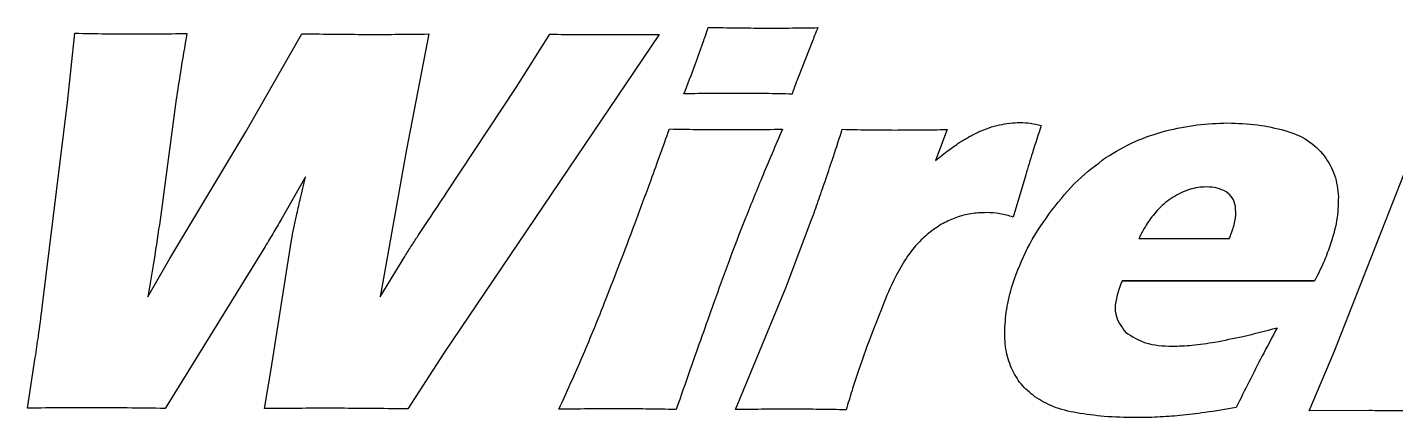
# Model space of a CAD drawing. Header units: millimetres. Extents: x 5 to 293, y 5 to 302.
# Drawn here: x 129.11 to 154.69, y 28.71 to 36 of the extents above; entities that cross this region are included whole.
import ezdxf

# ---------------------------------------------------------------- set-up
doc = ezdxf.new("R2010")
doc.units = ezdxf.units.MM
doc.layers.get('0').update_dxf_attribs({"linetype": 'CONTINUOUS'})

msp = doc.modelspace()

# ---------------------------------------------------------------- linework, layer by layer
for p, q in [((129.862, 34.594), (130.001, 35.886)), ((133.196, 34.049), (134.242, 35.877)), ((136.616, 35.873), (136.202, 33.714)), ((140.924, 35.864), (136.898, 29.913)), ((138.247, 34.874), (138.879, 35.868)), ((143.781, 35.725), (143.533, 35.089)), ((136.948, 32.908), (138.247, 34.874)), ((129.389, 30.764), (129.862, 34.594)), ((131.896, 34.657), (131.621, 32.59)), ((131.777, 31.682), (133.196, 34.049)), ((146.31, 34.089), (146.091, 33.51)), ((153.543, 29.941), (155.052, 33.772)), ((136.202, 33.714), (135.71, 30.967)), ((134.31, 33.205), (133.859, 32.412)), ((147.777, 33.245), (147.543, 32.455)), ((143.288, 31.136), (143.786, 32.442)), ((133.665, 29.581), (134.05, 32.027)), ((151.58, 32.047), (149.888, 32.05)), ((133.536, 31.874), (131.686, 28.883)), ((135.71, 30.967), (136.168, 31.72)), ((131.363, 30.965), (131.777, 31.682)), ((142.351, 28.861), (143.288, 31.136)), ((153.074, 28.839), (153.543, 29.941)), ((129.111, 28.888), (129.259, 29.831)), ((136.898, 29.913), (136.224, 28.873)), ((133.542, 28.879), (133.665, 29.581)), ((154.19, 28.842), (153.074, 28.839))]:
    msp.add_line(p, q)
msp.add_lwpolyline([(153.175, 31.264), (149.579, 31.267)], close=True)
for points, knots in [([(130.001, 35.886), (130.195, 35.883), (130.543, 35.877), (130.891, 35.875), (131.044, 35.874)], [0, 0, 0, 0, 0.0582523, 0.1043568, 0.1043568, 0.1043568, 0.1043568]), ([(131.044, 35.874), (131.207, 35.874), (131.557, 35.874), (131.907, 35.879), (132.095, 35.882)], [0, 0, 0, 0, 0.0488488, 0.105062, 0.105062, 0.105062, 0.105062]), ([(132.095, 35.882), (132.052, 35.641), (131.981, 35.233), (131.921, 34.824), (131.896, 34.657)], [0, 0, 0, 0, 0.0734514, 0.1241246, 0.1241246, 0.1241246, 0.1241246]), ([(134.242, 35.877), (134.457, 35.874), (134.852, 35.868), (135.248, 35.866), (135.428, 35.865)], [0, 0, 0, 0, 0.064612, 0.118627, 0.118627, 0.118627, 0.118627]), ([(135.428, 35.865), (135.615, 35.865), (136.011, 35.865), (136.407, 35.87), (136.616, 35.873)], [0, 0, 0, 0, 0.0561145, 0.1188195, 0.1188195, 0.1188195, 0.1188195]), ([(138.879, 35.868), (139.067, 35.866), (139.408, 35.863), (139.749, 35.861), (139.902, 35.861)], [0, 0, 0, 0, 0.0564917, 0.1023093, 0.1023093, 0.1023093, 0.1023093]), ([(139.902, 35.861), (140.063, 35.861), (140.404, 35.86), (140.744, 35.863), (140.924, 35.864)], [0, 0, 0, 0, 0.0483436, 0.102157, 0.102157, 0.102157, 0.102157]), ([(141.746, 35.718), (141.76, 35.759), (141.791, 35.851), (141.82, 35.943), (141.836, 35.995)], [0, 0, 0, 0, 0.01268721, 0.02908624, 0.02908624, 0.02908624, 0.02908624]), ([(141.836, 35.995), (142.025, 35.992), (142.371, 35.986), (142.717, 35.984), (142.874, 35.983)], [0, 0, 0, 0, 0.0567979, 0.1037638, 0.1037638, 0.1037638, 0.1037638]), ([(142.874, 35.983), (143.055, 35.983), (143.395, 35.983), (143.734, 35.988), (143.892, 35.991)], [0, 0, 0, 0, 0.0544454, 0.1018898, 0.1018898, 0.1018898, 0.1018898]), ([(143.892, 35.991), (143.871, 35.942), (143.833, 35.854), (143.797, 35.765), (143.781, 35.725)], [0, 0, 0, 0, 0.01589478, 0.0288913, 0.0288913, 0.0288913, 0.0288913]), ([(141.386, 34.755), (141.457, 34.937), (141.582, 35.256), (141.697, 35.579), (141.746, 35.718)], [0, 0, 0, 0, 0.0584661, 0.1028623, 0.1028623, 0.1028623, 0.1028623]), ([(143.533, 35.089), (143.512, 35.037), (143.467, 34.925), (143.428, 34.812), (143.407, 34.751)], [0, 0, 0, 0, 0.01678254, 0.0360932, 0.0360932, 0.0360932, 0.0360932]), ([(142.436, 34.763), (142.268, 34.763), (141.918, 34.763), (141.568, 34.758), (141.386, 34.755)], [0, 0, 0, 0, 0.0503432, 0.104966, 0.104966, 0.104966, 0.104966]), ([(143.407, 34.751), (143.242, 34.754), (142.918, 34.761), (142.594, 34.762), (142.436, 34.763)], [0, 0, 0, 0, 0.04949118, 0.0970981, 0.0970981, 0.0970981, 0.0970981]), ([(140.467, 32.326), (140.569, 32.601), (140.788, 33.191), (141.001, 33.783), (141.114, 34.099)], [0, 0, 0, 0, 0.0879661, 0.1887557, 0.1887557, 0.1887557, 0.1887557]), ([(141.114, 34.099), (141.313, 34.096), (141.668, 34.09), (142.023, 34.088), (142.178, 34.087)], [0, 0, 0, 0, 0.0597844, 0.1063997, 0.1063997, 0.1063997, 0.1063997]), ([(142.178, 34.087), (142.326, 34.087), (142.676, 34.088), (143.026, 34.092), (143.228, 34.095)], [0, 0, 0, 0, 0.044478, 0.1050457, 0.1050457, 0.1050457, 0.1050457]), ([(143.228, 34.095), (143.098, 33.792), (142.855, 33.228), (142.626, 32.658), (142.519, 32.394)], [0, 0, 0, 0, 0.0988396, 0.1843048, 0.1843048, 0.1843048, 0.1843048]), ([(144.039, 33.165), (144.086, 33.305), (144.19, 33.613), (144.291, 33.923), (144.346, 34.093)], [0, 0, 0, 0, 0.04419651, 0.09771045, 0.09771045, 0.09771045, 0.09771045]), ([(144.346, 34.093), (144.531, 34.089), (144.858, 34.083), (145.185, 34.081), (145.327, 34.08)], [0, 0, 0, 0, 0.05538998, 0.09813109, 0.09813109, 0.09813109, 0.09813109]), ([(145.327, 34.08), (145.48, 34.081), (145.808, 34.081), (146.136, 34.086), (146.31, 34.089)], [0, 0, 0, 0, 0.04586578, 0.0983235, 0.0983235, 0.0983235, 0.0983235]), ([(146.534, 33.845), (146.591, 33.881), (146.708, 33.954), (146.832, 34.014), (146.895, 34.044)], [0, 0, 0, 0, 0.02024264, 0.04125337, 0.04125337, 0.04125337, 0.04125337]), ([(146.895, 34.044), (146.959, 34.072), (147.086, 34.126), (147.219, 34.16), (147.284, 34.176)], [0, 0, 0, 0, 0.02097462, 0.04118524, 0.04118524, 0.04118524, 0.04118524]), ([(147.284, 34.176), (147.349, 34.189), (147.477, 34.214), (147.608, 34.217), (147.674, 34.219)], [0, 0, 0, 0, 0.01972278, 0.03923347, 0.03923347, 0.03923347, 0.03923347]), ([(147.674, 34.219), (147.737, 34.217), (147.87, 34.211), (147.999, 34.182), (148.067, 34.167)], [0, 0, 0, 0, 0.01910963, 0.0397161, 0.0397161, 0.0397161, 0.0397161]), ([(148.067, 34.167), (148.01, 33.997), (147.909, 33.691), (147.818, 33.382), (147.777, 33.245)], [0, 0, 0, 0, 0.05360995, 0.09670319, 0.09670319, 0.09670319, 0.09670319]), ([(149.274, 33.565), (149.453, 33.674), (149.806, 33.888), (150.202, 34.007), (150.397, 34.065)], [0, 0, 0, 0, 0.0624928, 0.123361, 0.123361, 0.123361, 0.123361]), ([(149.274, 33.565), (149.453, 33.674), (149.806, 33.888), (150.202, 34.007), (150.397, 34.065)], [0, 0, 0, 0, 0.0624928, 0.123361, 0.123361, 0.123361, 0.123361]), ([(150.397, 34.065), (150.591, 34.108), (150.971, 34.192), (151.36, 34.205), (151.551, 34.211)], [0, 0, 0, 0, 0.0593295, 0.1164817, 0.1164817, 0.1164817, 0.1164817]), ([(150.397, 34.065), (150.591, 34.108), (150.971, 34.192), (151.36, 34.205), (151.551, 34.211)], [0, 0, 0, 0, 0.0593295, 0.1164817, 0.1164817, 0.1164817, 0.1164817]), ([(151.551, 34.211), (151.738, 34.206), (152.099, 34.196), (152.451, 34.113), (152.62, 34.073)], [0, 0, 0, 0, 0.0560644, 0.1080351, 0.1080351, 0.1080351, 0.1080351]), ([(151.551, 34.211), (151.738, 34.206), (152.099, 34.196), (152.451, 34.113), (152.62, 34.073)], [0, 0, 0, 0, 0.0560644, 0.1080351, 0.1080351, 0.1080351, 0.1080351]), ([(152.62, 34.073), (152.769, 34.022), (153.055, 33.924), (153.26, 33.703), (153.358, 33.597)], [0, 0, 0, 0, 0.04659808, 0.08903219, 0.08903219, 0.08903219, 0.08903219]), ([(152.62, 34.073), (152.769, 34.022), (153.055, 33.924), (153.26, 33.703), (153.358, 33.597)], [0, 0, 0, 0, 0.04659808, 0.08903219, 0.08903219, 0.08903219, 0.08903219]), ([(146.091, 33.51), (146.173, 33.576), (146.317, 33.693), (146.469, 33.799), (146.534, 33.845)], [0, 0, 0, 0, 0.03173858, 0.05556964, 0.05556964, 0.05556964, 0.05556964]), ([(148.265, 32.586), (148.421, 32.78), (148.717, 33.149), (149.095, 33.431), (149.274, 33.565)], [0, 0, 0, 0, 0.0743024, 0.1411517, 0.1411517, 0.1411517, 0.1411517]), ([(148.265, 32.586), (148.421, 32.78), (148.717, 33.149), (149.095, 33.431), (149.274, 33.565)], [0, 0, 0, 0, 0.0743024, 0.1411517, 0.1411517, 0.1411517, 0.1411517]), ([(153.358, 33.597), (153.432, 33.481), (153.581, 33.247), (153.608, 32.971), (153.622, 32.833)], [0, 0, 0, 0, 0.04089759, 0.08192524, 0.08192524, 0.08192524, 0.08192524]), ([(153.358, 33.597), (153.432, 33.481), (153.581, 33.247), (153.608, 32.971), (153.622, 32.833)], [0, 0, 0, 0, 0.04089759, 0.08192524, 0.08192524, 0.08192524, 0.08192524]), ([(134.142, 32.48), (134.164, 32.58), (134.219, 32.822), (134.276, 33.063), (134.31, 33.205)], [0, 0, 0, 0, 0.03055948, 0.07446656, 0.07446656, 0.07446656, 0.07446656]), ([(143.786, 32.442), (143.829, 32.562), (143.914, 32.802), (143.997, 33.043), (144.039, 33.165)], [0, 0, 0, 0, 0.03790435, 0.07653671, 0.07653671, 0.07653671, 0.07653671]), ([(151.153, 33.017), (151.1, 33.015), (150.994, 33.011), (150.891, 32.983), (150.838, 32.969)], [0, 0, 0, 0, 0.01559063, 0.03186546, 0.03186546, 0.03186546, 0.03186546]), ([(151.52, 32.929), (151.466, 32.955), (151.35, 33.009), (151.221, 33.014), (151.153, 33.017)], [0, 0, 0, 0, 0.01780259, 0.03813999, 0.03813999, 0.03813999, 0.03813999]), ([(136.42, 32.114), (136.486, 32.213), (136.661, 32.479), (136.838, 32.743), (136.948, 32.908)], [0, 0, 0, 0, 0.03574459, 0.09533315, 0.09533315, 0.09533315, 0.09533315]), ([(150.53, 32.826), (150.482, 32.794), (150.387, 32.729), (150.305, 32.649), (150.264, 32.609)], [0, 0, 0, 0, 0.01734831, 0.03447379, 0.03447379, 0.03447379, 0.03447379]), ([(150.838, 32.969), (150.785, 32.951), (150.678, 32.914), (150.58, 32.856), (150.53, 32.826)], [0, 0, 0, 0, 0.01681961, 0.03404373, 0.03404373, 0.03404373, 0.03404373]), ([(151.697, 32.652), (151.683, 32.71), (151.656, 32.824), (151.564, 32.895), (151.52, 32.929)], [0, 0, 0, 0, 0.01745997, 0.03378988, 0.03378988, 0.03378988, 0.03378988]), ([(153.622, 32.833), (153.617, 32.684), (153.606, 32.371), (153.513, 32.072), (153.464, 31.915)], [0, 0, 0, 0, 0.04435391, 0.09347127, 0.09347127, 0.09347127, 0.09347127]), ([(153.622, 32.833), (153.617, 32.684), (153.606, 32.371), (153.513, 32.072), (153.464, 31.915)], [0, 0, 0, 0, 0.04435391, 0.09347127, 0.09347127, 0.09347127, 0.09347127]), ([(131.621, 32.59), (131.584, 32.344), (131.504, 31.801), (131.413, 31.26), (131.363, 30.965)], [0, 0, 0, 0, 0.0747912, 0.1645516, 0.1645516, 0.1645516, 0.1645516]), ([(147.043, 32.538), (146.944, 32.535), (146.753, 32.53), (146.57, 32.476), (146.482, 32.45)], [0, 0, 0, 0, 0.0294787, 0.05700294, 0.05700294, 0.05700294, 0.05700294]), ([(147.543, 32.455), (147.459, 32.479), (147.296, 32.527), (147.126, 32.535), (147.043, 32.538)], [0, 0, 0, 0, 0.025933, 0.05080943, 0.05080943, 0.05080943, 0.05080943]), ([(147.564, 31.304), (147.652, 31.525), (147.833, 31.98), (148.118, 32.38), (148.265, 32.586)], [0, 0, 0, 0, 0.0708917, 0.1465504, 0.1465504, 0.1465504, 0.1465504]), ([(147.564, 31.304), (147.652, 31.525), (147.833, 31.98), (148.118, 32.38), (148.265, 32.586)], [0, 0, 0, 0, 0.0708917, 0.1465504, 0.1465504, 0.1465504, 0.1465504]), ([(150.264, 32.609), (150.227, 32.569), (150.156, 32.494), (150.097, 32.41), (150.069, 32.371)], [0, 0, 0, 0, 0.01621978, 0.03076692, 0.03076692, 0.03076692, 0.03076692]), ([(151.636, 32.196), (151.662, 32.277), (151.709, 32.426), (151.701, 32.582), (151.697, 32.652)], [0, 0, 0, 0, 0.02546937, 0.04636677, 0.04636677, 0.04636677, 0.04636677]), ([(133.859, 32.412), (133.806, 32.322), (133.699, 32.143), (133.591, 31.964), (133.536, 31.874)], [0, 0, 0, 0, 0.03116206, 0.06272093, 0.06272093, 0.06272093, 0.06272093]), ([(134.05, 32.027), (134.064, 32.101), (134.092, 32.253), (134.125, 32.404), (134.142, 32.48)], [0, 0, 0, 0, 0.02276458, 0.04627506, 0.04627506, 0.04627506, 0.04627506]), ([(139.931, 30.932), (140.018, 31.153), (140.199, 31.617), (140.375, 32.083), (140.467, 32.326)], [0, 0, 0, 0, 0.071208, 0.149314, 0.149314, 0.149314, 0.149314]), ([(142.519, 32.394), (142.421, 32.143), (142.221, 31.628), (142.034, 31.108), (141.939, 30.841)], [0, 0, 0, 0, 0.0808306, 0.1657667, 0.1657667, 0.1657667, 0.1657667]), ([(146.482, 32.45), (146.397, 32.415), (146.224, 32.345), (146.072, 32.235), (145.994, 32.179)], [0, 0, 0, 0, 0.0272828, 0.05594469, 0.05594469, 0.05594469, 0.05594469]), ([(150.069, 32.371), (150.041, 32.325), (149.977, 32.221), (149.92, 32.112), (149.888, 32.05)], [0, 0, 0, 0, 0.01607502, 0.03680612, 0.03680612, 0.03680612, 0.03680612]), ([(136.168, 31.72), (136.209, 31.785), (136.293, 31.917), (136.378, 32.048), (136.42, 32.114)], [0, 0, 0, 0, 0.02322598, 0.04685014, 0.04685014, 0.04685014, 0.04685014]), ([(145.994, 32.179), (145.917, 32.113), (145.758, 31.978), (145.631, 31.812), (145.565, 31.726)], [0, 0, 0, 0, 0.03032042, 0.06257182, 0.06257182, 0.06257182, 0.06257182]), ([(151.58, 32.047), (151.591, 32.074), (151.61, 32.123), (151.628, 32.173), (151.636, 32.196)], [0, 0, 0, 0, 0.00866259, 0.01588155, 0.01588155, 0.01588155, 0.01588155]), ([(145.565, 31.726), (145.493, 31.61), (145.323, 31.336), (145.199, 31.038), (145.127, 30.865)], [0, 0, 0, 0, 0.04074822, 0.0967079, 0.0967079, 0.0967079, 0.0967079]), ([(153.464, 31.915), (153.426, 31.811), (153.342, 31.589), (153.233, 31.377), (153.175, 31.264)], [0, 0, 0, 0, 0.03320696, 0.07126381, 0.07126381, 0.07126381, 0.07126381]), ([(153.464, 31.915), (153.426, 31.811), (153.342, 31.589), (153.233, 31.377), (153.175, 31.264)], [0, 0, 0, 0, 0.03320696, 0.07126381, 0.07126381, 0.07126381, 0.07126381]), ([(147.385, 30.398), (147.398, 30.548), (147.425, 30.856), (147.517, 31.152), (147.564, 31.304)], [0, 0, 0, 0, 0.04502366, 0.09263927, 0.09263927, 0.09263927, 0.09263927]), ([(147.385, 30.398), (147.398, 30.548), (147.425, 30.856), (147.517, 31.152), (147.564, 31.304)], [0, 0, 0, 0, 0.04502366, 0.09263927, 0.09263927, 0.09263927, 0.09263927]), ([(149.579, 31.267), (149.568, 31.241), (149.549, 31.192), (149.531, 31.142), (149.523, 31.119)], [0, 0, 0, 0, 0.00835292, 0.01581314, 0.01581314, 0.01581314, 0.01581314]), ([(149.579, 31.267), (149.568, 31.241), (149.549, 31.192), (149.531, 31.142), (149.523, 31.119)], [0, 0, 0, 0, 0.00835292, 0.01581314, 0.01581314, 0.01581314, 0.01581314]), ([(149.523, 31.119), (149.473, 30.954), (149.385, 30.66), (149.562, 30.414), (149.64, 30.306)], [0, 0, 0, 0, 0.04830116, 0.08631403, 0.08631403, 0.08631403, 0.08631403]), ([(149.523, 31.119), (149.473, 30.954), (149.385, 30.66), (149.562, 30.414), (149.64, 30.306)], [0, 0, 0, 0, 0.04830116, 0.08631403, 0.08631403, 0.08631403, 0.08631403]), ([(129.259, 29.831), (129.279, 29.964), (129.326, 30.275), (129.366, 30.586), (129.389, 30.764)], [0, 0, 0, 0, 0.04041364, 0.09419982, 0.09419982, 0.09419982, 0.09419982]), ([(139.508, 29.897), (139.573, 30.051), (139.718, 30.394), (139.855, 30.741), (139.931, 30.932)], [0, 0, 0, 0, 0.0499846, 0.1118176, 0.1118176, 0.1118176, 0.1118176]), ([(141.939, 30.841), (141.794, 30.434), (141.559, 29.775), (141.329, 29.115), (141.241, 28.863)], [0, 0, 0, 0, 0.1296872, 0.2097463, 0.2097463, 0.2097463, 0.2097463]), ([(145.127, 30.865), (145.043, 30.655), (144.866, 30.21), (144.708, 29.757), (144.625, 29.518)], [0, 0, 0, 0, 0.0678065, 0.1438343, 0.1438343, 0.1438343, 0.1438343]), ([(147.507, 29.637), (147.467, 29.752), (147.381, 29.998), (147.384, 30.259), (147.385, 30.398)], [0, 0, 0, 0, 0.03648963, 0.0775949, 0.0775949, 0.0775949, 0.0775949]), ([(147.507, 29.637), (147.467, 29.752), (147.381, 29.998), (147.384, 30.259), (147.385, 30.398)], [0, 0, 0, 0, 0.03648963, 0.0775949, 0.0775949, 0.0775949, 0.0775949]), ([(149.64, 30.306), (149.761, 30.23), (150.027, 30.062), (150.342, 30.051), (150.515, 30.044)], [0, 0, 0, 0, 0.04202455, 0.09279545, 0.09279545, 0.09279545, 0.09279545]), ([(149.64, 30.306), (149.761, 30.23), (150.027, 30.062), (150.342, 30.051), (150.515, 30.044)], [0, 0, 0, 0, 0.04202455, 0.09279545, 0.09279545, 0.09279545, 0.09279545]), ([(151.314, 30.122), (151.488, 30.156), (151.878, 30.231), (152.262, 30.332), (152.475, 30.389)], [0, 0, 0, 0, 0.0531249, 0.1191851, 0.1191851, 0.1191851, 0.1191851]), ([(151.314, 30.122), (151.488, 30.156), (151.878, 30.231), (152.262, 30.332), (152.475, 30.389)], [0, 0, 0, 0, 0.0531249, 0.1191851, 0.1191851, 0.1191851, 0.1191851]), ([(152.475, 30.389), (152.383, 30.214), (152.121, 29.722), (151.871, 29.224), (151.71, 28.903)], [0, 0, 0, 0, 0.0593733, 0.1671015, 0.1671015, 0.1671015, 0.1671015]), ([(152.475, 30.389), (152.383, 30.214), (152.121, 29.722), (151.871, 29.224), (151.71, 28.903)], [0, 0, 0, 0, 0.0593733, 0.1671015, 0.1671015, 0.1671015, 0.1671015]), ([(150.515, 30.044), (150.638, 30.048), (150.906, 30.057), (151.171, 30.099), (151.314, 30.122)], [0, 0, 0, 0, 0.03694637, 0.08034465, 0.08034465, 0.08034465, 0.08034465]), ([(150.515, 30.044), (150.638, 30.048), (150.906, 30.057), (151.171, 30.099), (151.314, 30.122)], [0, 0, 0, 0, 0.03694637, 0.08034465, 0.08034465, 0.08034465, 0.08034465]), ([(139.048, 28.868), (139.135, 29.057), (139.291, 29.399), (139.441, 29.744), (139.508, 29.897)], [0, 0, 0, 0, 0.0625472, 0.1127717, 0.1127717, 0.1127717, 0.1127717]), ([(144.625, 29.518), (144.592, 29.418), (144.52, 29.199), (144.455, 28.978), (144.419, 28.857)], [0, 0, 0, 0, 0.03138855, 0.06924198, 0.06924198, 0.06924198, 0.06924198]), ([(147.947, 29.1), (147.854, 29.176), (147.672, 29.325), (147.561, 29.534), (147.507, 29.637)], [0, 0, 0, 0, 0.03545431, 0.0700041, 0.0700041, 0.0700041, 0.0700041]), ([(147.947, 29.1), (147.854, 29.176), (147.672, 29.325), (147.561, 29.534), (147.507, 29.637)], [0, 0, 0, 0, 0.03545431, 0.0700041, 0.0700041, 0.0700041, 0.0700041]), ([(148.729, 28.799), (148.58, 28.83), (148.302, 28.887), (148.059, 29.033), (147.947, 29.1)], [0, 0, 0, 0, 0.04531287, 0.08434556, 0.08434556, 0.08434556, 0.08434556]), ([(148.729, 28.799), (148.58, 28.83), (148.302, 28.887), (148.059, 29.033), (147.947, 29.1)], [0, 0, 0, 0, 0.04531287, 0.08434556, 0.08434556, 0.08434556, 0.08434556]), ([(130.402, 28.896), (130.204, 28.895), (129.774, 28.895), (129.343, 28.89), (129.111, 28.888)], [0, 0, 0, 0, 0.0594637, 0.1291074, 0.1291074, 0.1291074, 0.1291074]), ([(131.686, 28.883), (131.451, 28.886), (131.023, 28.892), (130.595, 28.895), (130.402, 28.896)], [0, 0, 0, 0, 0.0706513, 0.1283942, 0.1283942, 0.1283942, 0.1283942]), ([(134.884, 28.886), (134.672, 28.886), (134.224, 28.886), (133.777, 28.881), (133.542, 28.879)], [0, 0, 0, 0, 0.0638146, 0.1342194, 0.1342194, 0.1342194, 0.1342194]), ([(136.224, 28.873), (135.985, 28.877), (135.538, 28.883), (135.092, 28.885), (134.884, 28.886)], [0, 0, 0, 0, 0.0717991, 0.1340271, 0.1340271, 0.1340271, 0.1340271]), ([(140.194, 28.875), (140.026, 28.875), (139.644, 28.875), (139.262, 28.87), (139.048, 28.868)], [0, 0, 0, 0, 0.0504212, 0.1146045, 0.1146045, 0.1146045, 0.1146045]), ([(141.241, 28.863), (141.053, 28.866), (140.704, 28.873), (140.355, 28.875), (140.194, 28.875)], [0, 0, 0, 0, 0.0564837, 0.1046855, 0.1046855, 0.1046855, 0.1046855]), ([(143.422, 28.869), (143.25, 28.869), (142.893, 28.868), (142.536, 28.863), (142.351, 28.861)], [0, 0, 0, 0, 0.0516633, 0.1071053, 0.1071053, 0.1071053, 0.1071053]), ([(144.419, 28.857), (144.254, 28.86), (143.921, 28.867), (143.589, 28.868), (143.422, 28.869)], [0, 0, 0, 0, 0.04965329, 0.09973425, 0.09973425, 0.09973425, 0.09973425]), ([(149.823, 28.712), (149.63, 28.715), (149.263, 28.721), (148.901, 28.774), (148.729, 28.799)], [0, 0, 0, 0, 0.057909, 0.1098579, 0.1098579, 0.1098579, 0.1098579]), ([(149.823, 28.712), (149.63, 28.715), (149.263, 28.721), (148.901, 28.774), (148.729, 28.799)], [0, 0, 0, 0, 0.057909, 0.1098579, 0.1098579, 0.1098579, 0.1098579]), ([(150.657, 28.749), (150.518, 28.738), (150.24, 28.716), (149.962, 28.713), (149.823, 28.712)], [0, 0, 0, 0, 0.04185115, 0.08347203, 0.08347203, 0.08347203, 0.08347203]), ([(150.657, 28.749), (150.518, 28.738), (150.24, 28.716), (149.962, 28.713), (149.823, 28.712)], [0, 0, 0, 0, 0.04185115, 0.08347203, 0.08347203, 0.08347203, 0.08347203]), ([(151.71, 28.903), (151.517, 28.868), (151.168, 28.806), (150.815, 28.766), (150.657, 28.749)], [0, 0, 0, 0, 0.0588982, 0.1064975, 0.1064975, 0.1064975, 0.1064975]), ([(151.71, 28.903), (151.517, 28.868), (151.168, 28.806), (150.815, 28.766), (150.657, 28.749)], [0, 0, 0, 0, 0.0588982, 0.1064975, 0.1064975, 0.1064975, 0.1064975]), ([(155.179, 28.835), (155.005, 28.836), (154.676, 28.84), (154.346, 28.841), (154.19, 28.842)], [0, 0, 0, 0, 0.05211114, 0.09892003, 0.09892003, 0.09892003, 0.09892003])]:
    msp.add_open_spline(points, degree=3, knots=knots)

doc.saveas('drawing.dxf')
